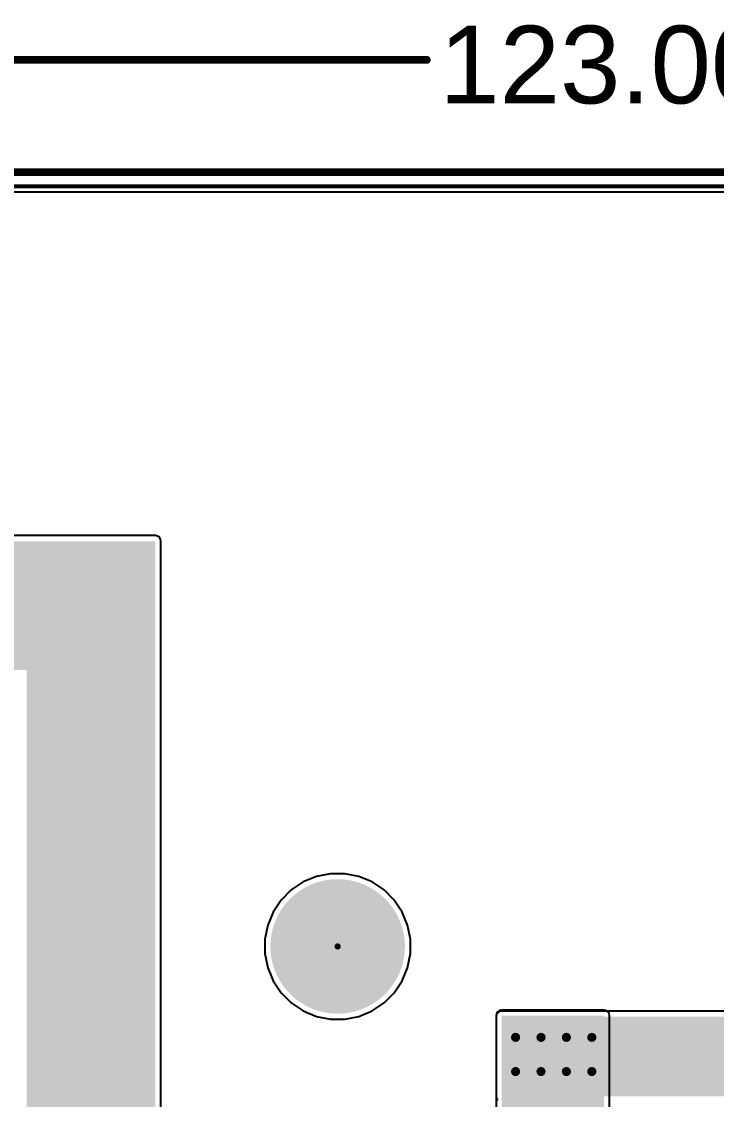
# Model space of a CAD drawing. Header units: millimetres. Extents: x -5 to 123, y 0 to 98.
# Drawn here: x 34.96 to 57.67, y 62.69 to 97.93 of the extents above; entities that cross this region are included whole.
import ezdxf

# ---------------------------------------------------------------- set-up
doc = ezdxf.new("R2010")
doc.units = ezdxf.units.MM
for name, color, linetype in [('BottomLayer', 5, 'Continuous'), ('BottomSolder', 6, 'Continuous'), ('Mechanical1', 6, 'Continuous'), ('Mechanical2', 216, 'Continuous'), ('PadHoleLayer', 156, 'Continuous'), ('TopLayer', 1, 'Continuous'), ('TopOverlay', 2, 'Continuous'), ('TopSolder', 216, 'Continuous'), ('ViaHoleLayer', 16, 'Continuous')]:
    doc.layers.add(name, color=color, linetype=linetype)
doc.styles.add('Arial', font='', dxfattribs={"height": 0.2})
doc.styles.get('Arial').set_extended_font_data('Arial')

# ---------------------------------------------------------------- blocks, each defined once
blk = doc.blocks.new('L01_6332_23')
at = {"layer": 'BottomSolder'}
h = blk.add_hatch(color=6, dxfattribs=at)
edge = h.paths.add_edge_path()
edge.add_arc((0, 0), 0.102, 0, 360)
at = {"layer": 'PadHoleLayer'}
h = blk.add_hatch(color=156, dxfattribs=at)
edge = h.paths.add_edge_path()
edge.add_arc((0, 0), 2.2, 0, 360)
at = {"layer": 'TopSolder'}
h = blk.add_hatch(color=216, dxfattribs=at)
edge = h.paths.add_edge_path()
edge.add_arc((0, 0), 0.102, 0, 360)
at = {"layer": 'TopOverlay', "const_width": 0.127}
blk.add_lwpolyline([(24.85, 24.85), (24.85, -24.85)], dxfattribs=at)

msp = doc.modelspace()

# ---------------------------------------------------------------- hatches: boundary and pattern name
at = {"layer": 'BottomLayer'}
msp.add_hatch(color=5, dxfattribs=at).paths.add_polyline_path([(50.648, 65.43), (50.648, 42.739), (53.989, 42.739), (53.989, 65.43)])
h = msp.add_hatch(color=5, dxfattribs=at)
edge = h.paths.add_edge_path()
edge.add_arc((51.103, 64.719), 0.3, 0, 360)
h = msp.add_hatch(color=5, dxfattribs=at)
edge = h.paths.add_edge_path()
edge.add_arc((51.934, 64.719), 0.3, 0, 360)
h = msp.add_hatch(color=5, dxfattribs=at)
edge = h.paths.add_edge_path()
edge.add_arc((52.764, 64.719), 0.3, 0, 360)
h = msp.add_hatch(color=5, dxfattribs=at)
edge = h.paths.add_edge_path()
edge.add_arc((53.594, 64.719), 0.3, 0, 360)
h = msp.add_hatch(color=5, dxfattribs=at)
edge = h.paths.add_edge_path()
edge.add_arc((51.103, 63.602), 0.3, 0, 360)
h = msp.add_hatch(color=5, dxfattribs=at)
edge = h.paths.add_edge_path()
edge.add_arc((51.934, 63.602), 0.3, 0, 360)
h = msp.add_hatch(color=5, dxfattribs=at)
edge = h.paths.add_edge_path()
edge.add_arc((52.764, 63.602), 0.3, 0, 360)
h = msp.add_hatch(color=5, dxfattribs=at)
edge = h.paths.add_edge_path()
edge.add_arc((53.594, 63.602), 0.3, 0, 360)
at = {"layer": 'BottomSolder'}
h = msp.add_hatch(color=6, dxfattribs=at)
edge = h.paths.add_edge_path()
edge.add_arc((51.103, 64.719), 0.402, 0, 360)
h = msp.add_hatch(color=6, dxfattribs=at)
edge = h.paths.add_edge_path()
edge.add_arc((51.934, 64.719), 0.402, 0, 360)
h = msp.add_hatch(color=6, dxfattribs=at)
edge = h.paths.add_edge_path()
edge.add_arc((52.764, 64.719), 0.402, 0, 360)
h = msp.add_hatch(color=6, dxfattribs=at)
edge = h.paths.add_edge_path()
edge.add_arc((53.594, 64.719), 0.402, 0, 360)
h = msp.add_hatch(color=6, dxfattribs=at)
edge = h.paths.add_edge_path()
edge.add_arc((51.103, 63.602), 0.402, 0, 360)
h = msp.add_hatch(color=6, dxfattribs=at)
edge = h.paths.add_edge_path()
edge.add_arc((51.934, 63.602), 0.402, 0, 360)
h = msp.add_hatch(color=6, dxfattribs=at)
edge = h.paths.add_edge_path()
edge.add_arc((52.764, 63.602), 0.402, 0, 360)
h = msp.add_hatch(color=6, dxfattribs=at)
edge = h.paths.add_edge_path()
edge.add_arc((53.594, 63.602), 0.402, 0, 360)
at = {"layer": 'TopLayer'}
for points in [[(37.389, 76.733), (37.389, 80.938), (10.998, 80.938), (10.998, 76.733)], [(39.333, 80.938), (35.128, 80.938), (35.128, 46.406), (39.333, 46.406)], [(66.7, 65.399), (50.648, 65.399), (50.648, 62.794), (66.7, 62.794)]]:
    msp.add_hatch(color=1, dxfattribs=at).paths.add_polyline_path(points)
h = msp.add_hatch(color=1, dxfattribs=at)
edge = h.paths.add_edge_path()
edge.add_arc((51.103, 64.719), 0.3, 0, 360)
h = msp.add_hatch(color=1, dxfattribs=at)
edge = h.paths.add_edge_path()
edge.add_arc((51.934, 64.719), 0.3, 0, 360)
h = msp.add_hatch(color=1, dxfattribs=at)
edge = h.paths.add_edge_path()
edge.add_arc((52.764, 64.719), 0.3, 0, 360)
h = msp.add_hatch(color=1, dxfattribs=at)
edge = h.paths.add_edge_path()
edge.add_arc((53.594, 64.719), 0.3, 0, 360)
h = msp.add_hatch(color=1, dxfattribs=at)
edge = h.paths.add_edge_path()
edge.add_arc((51.103, 63.602), 0.3, 0, 360)
h = msp.add_hatch(color=1, dxfattribs=at)
edge = h.paths.add_edge_path()
edge.add_arc((51.934, 63.602), 0.3, 0, 360)
h = msp.add_hatch(color=1, dxfattribs=at)
edge = h.paths.add_edge_path()
edge.add_arc((52.764, 63.602), 0.3, 0, 360)
h = msp.add_hatch(color=1, dxfattribs=at)
edge = h.paths.add_edge_path()
edge.add_arc((53.594, 63.602), 0.3, 0, 360)
at = {"layer": 'TopSolder'}
h = msp.add_hatch(color=216, dxfattribs=at)
edge = h.paths.add_edge_path()
edge.add_arc((51.103, 64.719), 0.402, 0, 360)
h = msp.add_hatch(color=216, dxfattribs=at)
edge = h.paths.add_edge_path()
edge.add_arc((51.934, 64.719), 0.402, 0, 360)
h = msp.add_hatch(color=216, dxfattribs=at)
edge = h.paths.add_edge_path()
edge.add_arc((52.764, 64.719), 0.402, 0, 360)
h = msp.add_hatch(color=216, dxfattribs=at)
edge = h.paths.add_edge_path()
edge.add_arc((53.594, 64.719), 0.402, 0, 360)
h = msp.add_hatch(color=216, dxfattribs=at)
edge = h.paths.add_edge_path()
edge.add_arc((51.103, 63.602), 0.402, 0, 360)
h = msp.add_hatch(color=216, dxfattribs=at)
edge = h.paths.add_edge_path()
edge.add_arc((51.934, 63.602), 0.402, 0, 360)
h = msp.add_hatch(color=216, dxfattribs=at)
edge = h.paths.add_edge_path()
edge.add_arc((52.764, 63.602), 0.402, 0, 360)
h = msp.add_hatch(color=216, dxfattribs=at)
edge = h.paths.add_edge_path()
edge.add_arc((53.594, 63.602), 0.402, 0, 360)
at = {"layer": 'ViaHoleLayer'}
h = msp.add_hatch(color=16, dxfattribs=at)
edge = h.paths.add_edge_path()
edge.add_arc((51.103, 64.719), 0.15, 0, 360)
h = msp.add_hatch(color=16, dxfattribs=at)
edge = h.paths.add_edge_path()
edge.add_arc((51.934, 64.719), 0.15, 0, 360)
h = msp.add_hatch(color=16, dxfattribs=at)
edge = h.paths.add_edge_path()
edge.add_arc((52.764, 64.719), 0.15, 0, 360)
h = msp.add_hatch(color=16, dxfattribs=at)
edge = h.paths.add_edge_path()
edge.add_arc((53.594, 64.719), 0.15, 0, 360)
h = msp.add_hatch(color=16, dxfattribs=at)
edge = h.paths.add_edge_path()
edge.add_arc((51.103, 63.602), 0.15, 0, 360)
h = msp.add_hatch(color=16, dxfattribs=at)
edge = h.paths.add_edge_path()
edge.add_arc((51.934, 63.602), 0.15, 0, 360)
h = msp.add_hatch(color=16, dxfattribs=at)
edge = h.paths.add_edge_path()
edge.add_arc((52.764, 63.602), 0.15, 0, 360)
h = msp.add_hatch(color=16, dxfattribs=at)
edge = h.paths.add_edge_path()
edge.add_arc((53.594, 63.602), 0.15, 0, 360)

# ---------------------------------------------------------------- linework, layer by layer
at = {"layer": 'BottomLayer'}
for p, q in [((7.037, 92.354), (89.119, 92.354)), ((44.162, 69.798), (43.772, 69.538)), ((44.595, 69.977), (44.162, 69.798)), ((45.054, 70.069), (44.595, 69.977)), ((45.522, 70.069), (45.054, 70.069)), ((45.982, 69.977), (45.522, 70.069)), ((46.415, 69.798), (45.982, 69.977)), ((46.804, 69.538), (46.415, 69.798)), ((43.772, 69.538), (43.441, 69.207)), ((47.135, 69.207), (46.804, 69.538)), ((43.441, 69.207), (43.181, 68.817)), ((47.395, 68.817), (47.135, 69.207)), ((43.181, 68.817), (43.002, 68.385)), ((47.575, 68.385), (47.395, 68.817)), ((43.002, 68.385), (42.91, 67.925)), ((47.666, 67.925), (47.575, 68.385)), ((42.91, 67.925), (42.91, 67.457)), ((47.666, 67.457), (47.666, 67.925)), ((42.91, 67.457), (43.002, 66.997)), ((47.575, 66.997), (47.666, 67.457)), ((43.002, 66.997), (43.181, 66.565)), ((47.395, 66.565), (47.575, 66.997)), ((43.181, 66.565), (43.441, 66.175)), ((47.135, 66.175), (47.395, 66.565)), ((43.441, 66.175), (43.772, 65.844)), ((46.804, 65.844), (47.135, 66.175)), ((43.772, 65.844), (44.162, 65.584)), ((44.162, 65.584), (44.595, 65.405)), ((45.982, 65.405), (46.415, 65.584)), ((46.415, 65.584), (46.804, 65.844)), ((50.519, 65.559), (50.48, 65.5)), ((50.578, 65.598), (50.519, 65.559)), ((50.648, 65.612), (50.578, 65.598)), ((53.989, 65.612), (50.648, 65.612)), ((54.058, 65.598), (53.989, 65.612)), ((54.117, 65.559), (54.058, 65.598)), ((54.156, 65.5), (54.117, 65.559)), ((44.595, 65.405), (45.054, 65.313)), ((45.054, 65.313), (45.522, 65.313)), ((45.522, 65.313), (45.982, 65.405)), ((50.48, 65.5), (50.466, 65.43)), ((50.466, 65.43), (50.466, 45.584)), ((54.17, 65.43), (54.156, 65.5)), ((54.17, 42.739), (54.17, 65.43))]:
    msp.add_line(p, q, dxfattribs=at)
at = {"layer": 'Mechanical1', "const_width": 0.254}
msp.add_lwpolyline([(0, 96.672), (48.203, 96.672)], dxfattribs=at)
at = {"layer": 'Mechanical1', "const_width": 0.127}
msp.add_lwpolyline([(48.139, 96.672, 1), (48.266, 96.672, 1)], format="xyb", close=True, dxfattribs=at)
at = {"layer": 'Mechanical2', "const_width": 0.254}
msp.add_lwpolyline([(0, 93), (123, 93)], dxfattribs=at)
at = {"layer": 'TopLayer'}
for p, q in [((7.725, 92.354), (89.119, 92.354)), ((35.128, 81.12), (13.542, 81.12)), ((39.333, 81.12), (35.128, 81.12)), ((35.128, 81.12), (35.128, 81.12)), ((39.403, 81.106), (39.333, 81.12)), ((39.461, 81.067), (39.403, 81.106)), ((39.501, 81.008), (39.461, 81.067)), ((39.514, 80.938), (39.501, 81.008)), ((39.514, 49.156), (39.514, 80.938)), ((44.162, 69.798), (43.772, 69.538)), ((44.595, 69.977), (44.162, 69.798)), ((45.054, 70.069), (44.595, 69.977)), ((45.522, 70.069), (45.054, 70.069)), ((45.982, 69.977), (45.522, 70.069)), ((46.415, 69.798), (45.982, 69.977)), ((46.804, 69.538), (46.415, 69.798)), ((43.772, 69.538), (43.441, 69.207)), ((47.135, 69.207), (46.804, 69.538)), ((43.441, 69.207), (43.181, 68.817)), ((47.395, 68.817), (47.135, 69.207)), ((43.181, 68.817), (43.002, 68.385)), ((47.575, 68.385), (47.395, 68.817)), ((43.002, 68.385), (42.91, 67.925)), ((47.666, 67.925), (47.575, 68.385)), ((42.91, 67.925), (42.91, 67.457)), ((47.666, 67.457), (47.666, 67.925)), ((42.91, 67.457), (43.002, 66.997)), ((47.575, 66.997), (47.666, 67.457)), ((43.002, 66.997), (43.181, 66.565)), ((47.395, 66.565), (47.575, 66.997)), ((43.181, 66.565), (43.441, 66.175)), ((47.135, 66.175), (47.395, 66.565)), ((43.441, 66.175), (43.772, 65.844)), ((46.804, 65.844), (47.135, 66.175)), ((43.772, 65.844), (44.162, 65.584)), ((44.162, 65.584), (44.595, 65.405)), ((45.982, 65.405), (46.415, 65.584)), ((46.415, 65.584), (46.804, 65.844)), ((50.578, 65.567), (50.519, 65.527)), ((50.648, 65.58), (50.578, 65.567)), ((66.7, 65.58), (50.648, 65.58)), ((44.595, 65.405), (45.054, 65.313)), ((45.054, 65.313), (45.522, 65.313)), ((45.522, 65.313), (45.982, 65.405)), ((50.48, 65.468), (50.466, 65.399)), ((50.466, 65.399), (50.466, 62.794)), ((50.519, 65.527), (50.48, 65.468)), ((50.466, 62.794), (50.48, 62.724)), ((50.48, 62.724), (50.519, 62.665))]:
    msp.add_line(p, q, dxfattribs=at)

# ---------------------------------------------------------------- block references
at = {"rotation": 90}
msp.add_blockref('L01_6332_23', (45.288, 67.691), dxfattribs=at)

# ---------------------------------------------------------------- texts
at = {"layer": 'Mechanical1', "style": 'Arial'}
msp.add_text('123.00 (mm)', height=2.54, dxfattribs=at).set_placement((48.609, 95.25))

doc.saveas('drawing.dxf')
